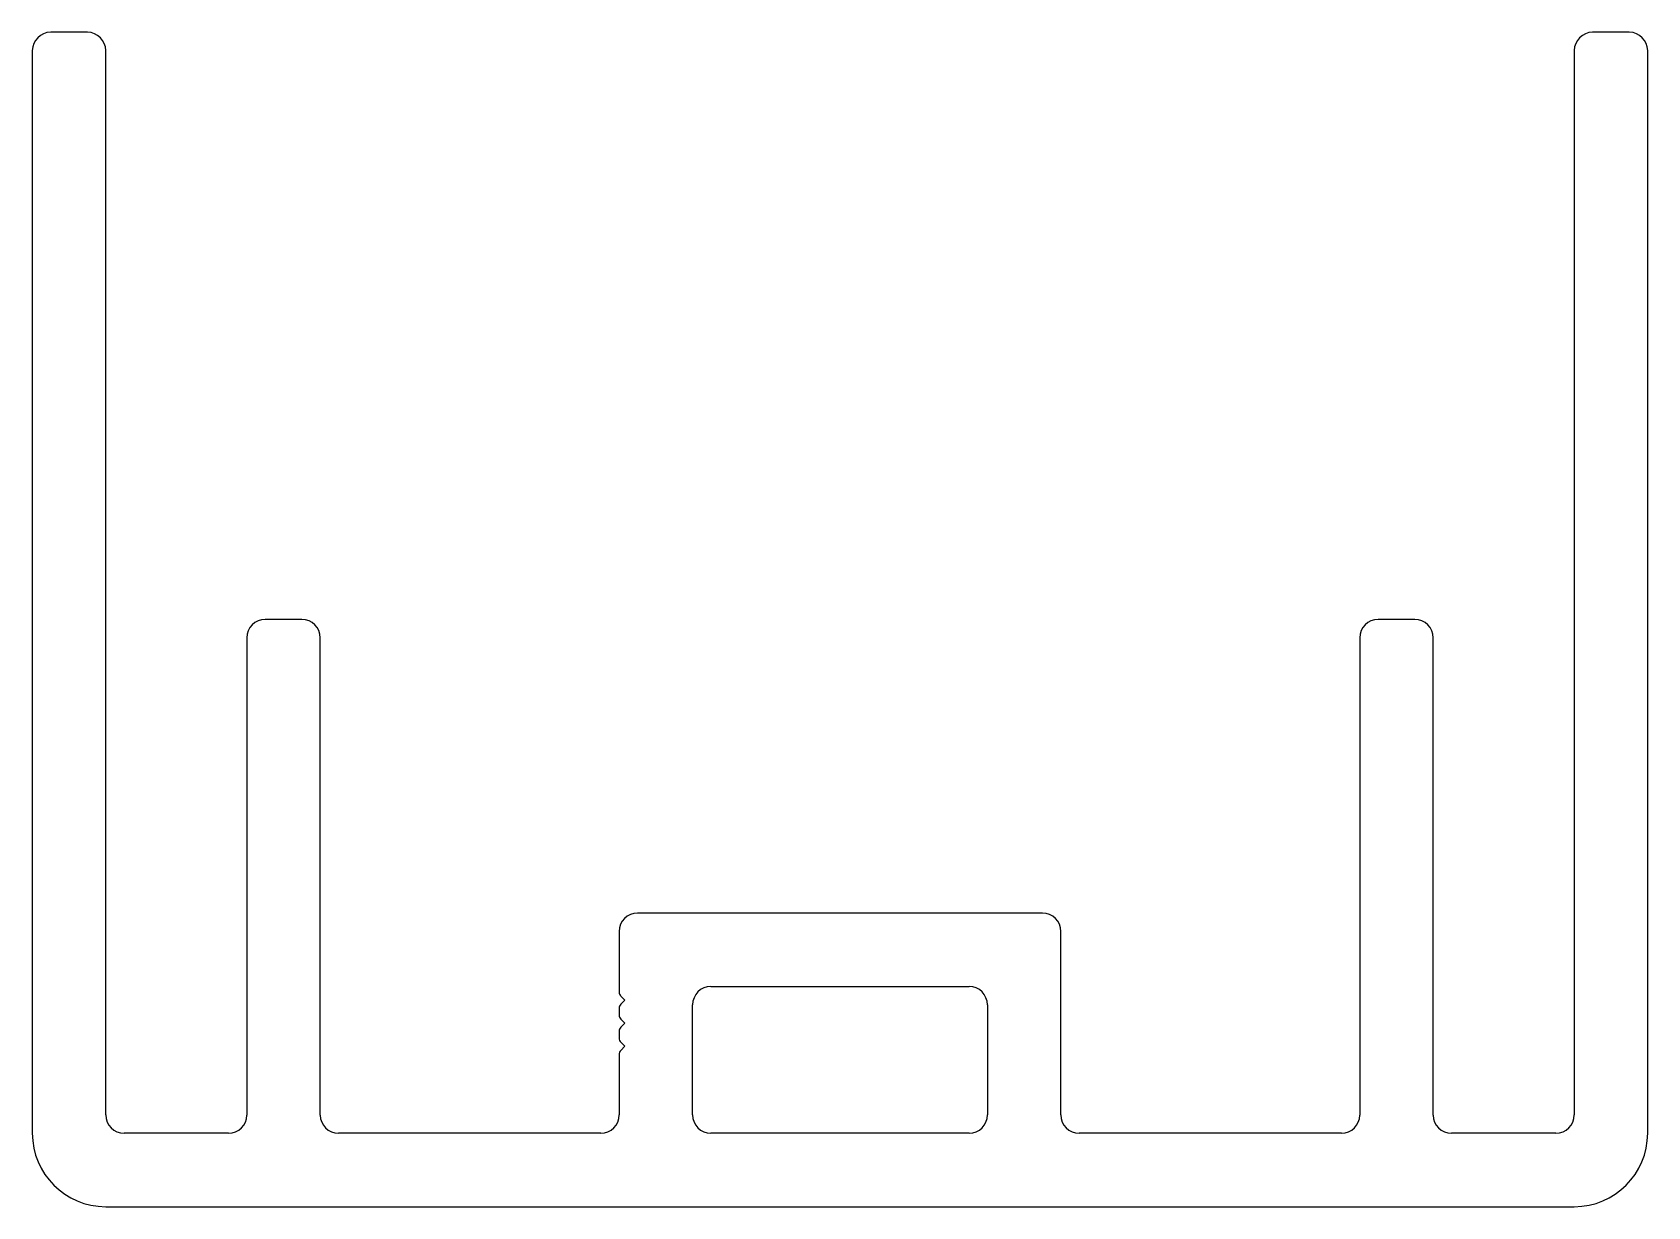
# Model space of a CAD drawing. Extents: x -34.9 to 34.9, y 4.8 to 55.6.
import ezdxf

# ---------------------------------------------------------------- set-up
doc = ezdxf.new("R2010")
doc.units = 0
doc.layers.get('0').update_dxf_attribs({"linetype": 'CONTINUOUS'})

msp = doc.modelspace()

# ---------------------------------------------------------------- linework, layer by layer
for p, q in [((-32.566, 55.579), (-34.153, 55.579)), ((34.109, 55.579), (32.522, 55.579)), ((-34.947, 54.785), (-34.947, 7.954)), ((-31.772, 8.748), (-31.772, 54.785)), ((31.728, 54.785), (31.728, 8.748)), ((34.903, 7.954), (34.903, 54.785)), ((-23.287, 30.179), (-24.878, 30.179)), ((24.834, 30.179), (23.243, 30.179)), ((-25.672, 29.385), (-25.672, 8.744)), ((-22.497, 8.744), (-22.497, 29.389)), ((22.453, 29.389), (22.453, 8.744)), ((25.628, 8.744), (25.628, 29.385)), ((8.734, 17.479), (-8.778, 17.479)), ((-9.572, 16.685), (-9.572, 14.07)), ((9.528, 8.748), (9.528, 16.685)), ((-5.603, 14.304), (5.559, 14.304)), ((-9.572, 13.363), (-9.572, 13.07)), ((-9.499, 13.893), (-9.322, 13.716)), ((-9.322, 13.716), (-9.499, 13.54)), ((-6.397, 8.748), (-6.397, 13.51)), ((6.353, 13.51), (6.353, 8.748)), ((-9.499, 12.893), (-9.322, 12.716)), ((-9.322, 12.716), (-9.499, 12.54)), ((-9.572, 12.363), (-9.572, 12.07)), ((-9.499, 11.893), (-9.322, 11.716)), ((-9.572, 11.363), (-9.572, 8.748)), ((-9.322, 11.716), (-9.499, 11.54)), ((-26.462, 7.954), (-30.978, 7.954)), ((-10.366, 7.954), (-21.707, 7.954)), ((5.559, 7.954), (-5.603, 7.954)), ((21.663, 7.954), (10.322, 7.954)), ((30.934, 7.954), (26.418, 7.954)), ((-31.772, 4.779), (31.728, 4.779))]:
    msp.add_line(p, q)
for centre, radius, start, end in [((-34.153, 54.785), 0.794, 90, 180), ((-32.566, 54.785), 0.794, 0, 90), ((32.522, 54.785), 0.794, 90, 180), ((34.109, 54.785), 0.794, 0, 90), ((-24.878, 29.385), 0.794, 90, 180), ((-23.287, 29.389), 0.79, 0, 90), ((23.243, 29.389), 0.79, 90, 180), ((24.834, 29.385), 0.794, 0, 90), ((-8.778, 16.685), 0.794, 90, 180), ((8.734, 16.685), 0.794, 0, 90), ((-9.322, 14.07), 0.25, 180, 225), ((-5.603, 13.51), 0.794, 90, 180), ((5.559, 13.51), 0.794, 0, 90), ((-9.322, 13.363), 0.25, 135, 180), ((-9.322, 13.07), 0.25, 180, 225), ((-9.322, 12.363), 0.25, 135, 180), ((-9.322, 12.07), 0.25, 180, 225), ((-9.322, 11.363), 0.25, 135, 180), ((-30.978, 8.748), 0.794, 180, 270), ((-26.462, 8.744), 0.79, 270, 360), ((-21.707, 8.744), 0.79, 180, 270), ((-10.366, 8.748), 0.794, 270, 360), ((-5.603, 8.748), 0.794, 180, 270), ((5.559, 8.748), 0.794, 270, 0), ((10.322, 8.748), 0.794, 180, 270), ((21.663, 8.744), 0.79, 270, 0), ((26.418, 8.744), 0.79, 180, 270), ((30.934, 8.748), 0.794, 270, 0), ((-31.772, 7.954), 3.175, 180, 270), ((31.728, 7.954), 3.175, 270, 0)]:
    msp.add_arc(centre, radius, start, end)

doc.saveas('drawing.dxf')
